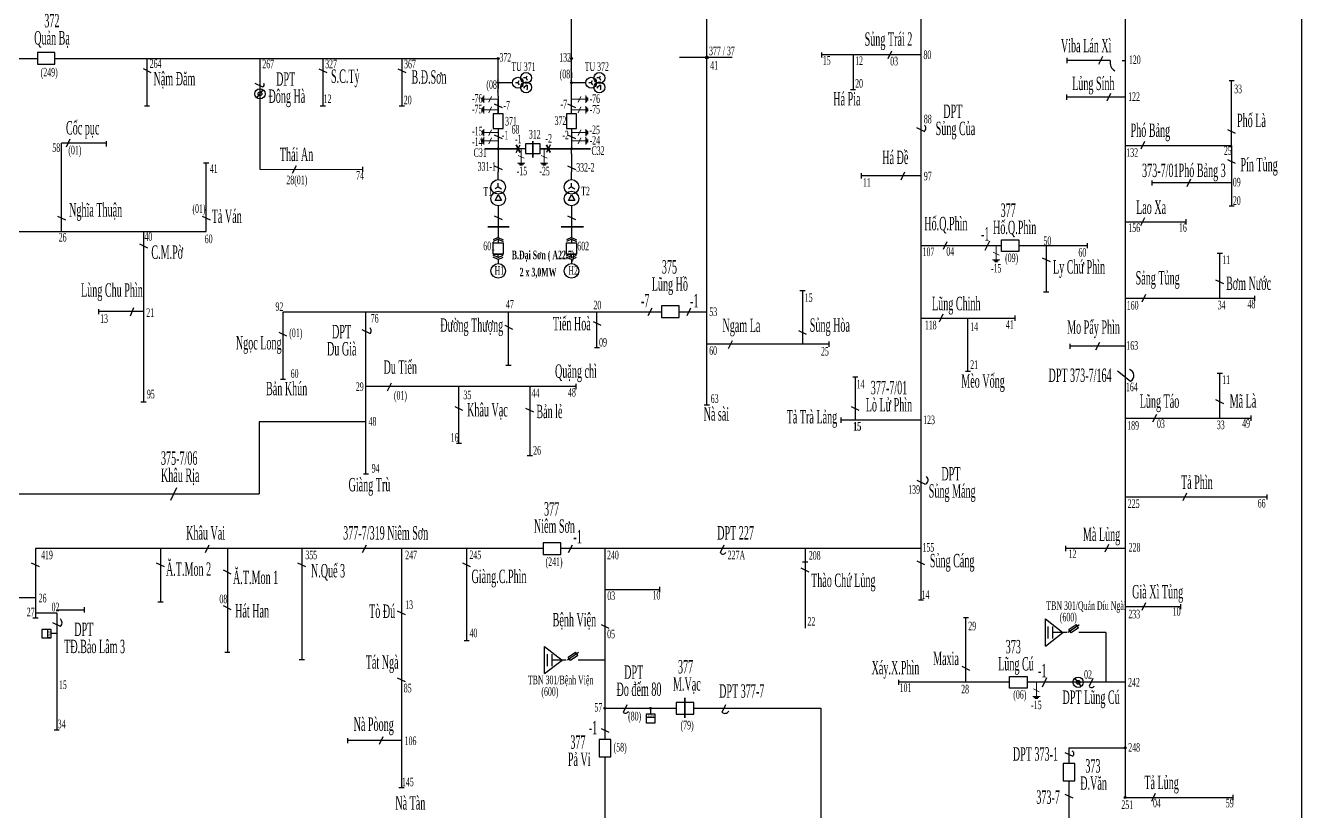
# Model space of a CAD drawing. Header units: inches. Extents: x 5954 to 16840, y 1852 to 5708.
# Drawn here: x 16088 to 16840, y 2148 to 2611 of the extents above; entities that cross this region are included whole.
import ezdxf

# ---------------------------------------------------------------- set-up
doc = ezdxf.new("R2010")
doc.units = ezdxf.units.IN
doc.header["$LTSCALE"] = 0.007
doc.header["$MEASUREMENT"] = 0
doc.layers.get('0').update_dxf_attribs({"color": 8, "lineweight": 25})
for name, color, linetype, lineweight in [('0.4+6kV', 6, 'Continuous', 25), ('DZ 35', 30, 'Continuous', 25), ('TC 110', 1, 'Continuous', 35), ('TC 35', 30, 'Continuous', 35), ('TC04', 6, 'Continuous', 35), ('Tiep dat', 7, 'Continuous', 15)]:
    doc.layers.add(name, color=color, linetype=linetype, lineweight=lineweight)
doc.layers.add('Chu', color=7, linetype='Continuous')
doc.layers.add('so', color=7, linetype='Continuous')
doc.styles.add('chu', font='times.ttf', dxfattribs={"width": 0.5, "height": 0.2})

msp = doc.modelspace()

# ---------------------------------------------------------------- hatches: boundary and pattern name
at = {"layer": 'DZ 35'}
for points in [[(16365.91, 2591.6, 1), (16366.99, 2591.6, 1)], [(16409.11, 2591.6, 1), (16410.19, 2591.6, 1)], [(16488.51, 2592.18, -1), (16490.24, 2592.18, -1)], [(16365.92, 2577.31, 1), (16367, 2577.31, 1)], [(16409.11, 2577.3, 1), (16410.19, 2577.3, 1)], [(16365.92, 2538.39, 1), (16367, 2538.39, 1)], [(16409.11, 2538.39, 1), (16410.19, 2538.39, 1)], [(16429.37, 2209.31, -1), (16429.37, 2208.23, -1)], [(16456.21, 2209.31, -1), (16456.21, 2208.23, -1)], [(16735.83, 2185.99, -1), (16735.83, 2184.91, -1)], [(16735.83, 2156.72, -1), (16735.83, 2155.64, -1)]]:
    msp.add_hatch(color=256, dxfattribs=at).paths.add_polyline_path(points)

# ---------------------------------------------------------------- linework, layer by layer
at = {"color": 0}
msp.add_lwpolyline([(16839.72, 1851.86), (14499.79, 1851.86), (14499.79, 3531.81), (16839.72, 3531.81)], close=True, dxfattribs=at)
at = {"layer": '0.4+6kV'}
for p, q in [((16382.87, 2580.09), (16381.39, 2580.09)), ((16382.87, 2580.09), (16383.61, 2581.37)), ((16382.87, 2580.09), (16383.61, 2578.81)), ((16426.07, 2580.08), (16424.59, 2580.08)), ((16426.07, 2580.08), (16426.81, 2581.36)), ((16426.07, 2580.08), (16426.81, 2578.8)), ((16383.61, 2575.81), (16381.39, 2574.53)), ((16381.39, 2574.53), (16381.87, 2574.26)), ((16383.22, 2573.48), (16383.61, 2573.26)), ((16383.61, 2575.81), (16383.61, 2573.26)), ((16426.81, 2575.8), (16424.59, 2574.53)), ((16424.59, 2574.53), (16425.07, 2574.25)), ((16426.42, 2573.47), (16426.81, 2573.25)), ((16426.81, 2575.8), (16426.81, 2573.25)), ((16364.59, 2508), (16366.46, 2511.23)), ((16366.46, 2511.23), (16368.32, 2508)), ((16407.79, 2508), (16409.65, 2511.23)), ((16409.65, 2511.23), (16411.52, 2508)), ((16368.32, 2508), (16364.59, 2508)), ((16366.46, 2504.78), (16366.46, 2500.89)), ((16411.52, 2508), (16407.79, 2508)), ((16409.65, 2504.78), (16409.65, 2500.89)), ((16364.17, 2498.97), (16368.75, 2496.75)), ((16366.46, 2500.89), (16366.46, 2489.4)), ((16407.36, 2498.97), (16411.94, 2496.75)), ((16409.65, 2500.89), (16409.65, 2489.4)), ((16366.46, 2489.4), (16366.46, 2486.12)), ((16409.65, 2489.4), (16409.65, 2486.12)), ((16366.46, 2486.12), (16363.59, 2484.73)), ((16366.46, 2485.11), (16363.59, 2483.72)), ((16366.46, 2486.12), (16369.32, 2484.73)), ((16366.46, 2485.11), (16369.32, 2483.72)), ((16366.46, 2485.11), (16366.46, 2483)), ((16409.65, 2486.12), (16406.79, 2484.73)), ((16409.65, 2485.11), (16406.79, 2483.72)), ((16409.65, 2486.12), (16412.52, 2484.73)), ((16409.65, 2485.11), (16409.65, 2483)), ((16409.65, 2485.11), (16412.52, 2483.72)), ((16363.59, 2476.36), (16369.32, 2476.36)), ((16366.46, 2474.25), (16363.59, 2475.63)), ((16366.46, 2473.23), (16363.59, 2474.62)), ((16366.46, 2474.63), (16366.46, 2476.36)), ((16366.46, 2474.25), (16366.46, 2476.36)), ((16366.46, 2474.25), (16369.32, 2475.63)), ((16366.46, 2473.23), (16369.32, 2474.62)), ((16366.46, 2473.23), (16366.46, 2470.75)), ((16366.46, 2473.23), (16366.46, 2470.75)), ((16406.79, 2476.36), (16412.52, 2476.36)), ((16409.65, 2474.25), (16406.79, 2475.63)), ((16409.65, 2473.23), (16406.79, 2474.62)), ((16409.65, 2474.25), (16409.65, 2476.36)), ((16409.65, 2474.63), (16409.65, 2476.36)), ((16409.65, 2474.25), (16412.52, 2475.63)), ((16409.65, 2473.23), (16412.52, 2474.62)), ((16409.65, 2473.23), (16409.65, 2470.75)), ((16409.65, 2473.23), (16409.65, 2470.75)), ((16366.46, 2473.2), (16366.46, 2473.2)), ((16409.65, 2473.2), (16409.65, 2473.2))]:
    msp.add_line(p, q, dxfattribs=at)
at = {"layer": '0.4+6kV', "color": 170, "ltscale": 0.06}
msp.add_line((16224.25, 2568.4), (16228, 2573.13), dxfattribs=at)
msp.add_line((16224.25, 2568.4), (16228, 2573.13), dxfattribs=at)
at = {"layer": '0.4+6kV', "color": 20, "ltscale": 0.06}
msp.add_line((16709.97, 2221.71), (16706.23, 2226.44), dxfattribs=at)
msp.add_line((16709.97, 2221.71), (16706.23, 2226.44), dxfattribs=at)
at = {"layer": '0.4+6kV'}
for points in [[(16363.59, 2483), (16369.32, 2483), (16369.32, 2476.36), (16363.59, 2476.36)], [(16406.79, 2483), (16412.52, 2483), (16412.52, 2476.36), (16406.79, 2476.36)]]:
    msp.add_lwpolyline(points, close=True, dxfattribs=at)
for centre, radius in [((16382.87, 2580.09), 3.21), ((16426.07, 2580.08), 3.21), ((16382.87, 2574.53), 3.21), ((16426.07, 2574.53), 3.21), ((16366.46, 2509.08), 4.3), ((16409.65, 2509.08), 4.3), ((16366.46, 2466.46), 4.3), ((16366.46, 2466.46), 4.3), ((16409.65, 2466.46), 4.3), ((16409.65, 2466.46), 4.3)]:
    msp.add_circle(centre, radius, dxfattribs=at)
at = {"layer": '0.4+6kV', "color": 170, "ltscale": 0.06}
for radius in [3.02, 3.02, 1.11]:
    msp.add_circle((16226.12, 2570.77), radius, dxfattribs=at)
at = {"layer": '0.4+6kV', "color": 20, "ltscale": 0.06}
for radius in [3.02, 3.02, 1.11]:
    msp.add_circle((16708.1, 2224.07), radius, dxfattribs=at)
at = {"layer": 'DZ 35'}
for p, q in [((16409.65, 2591.06), (16409.64, 2863.79)), ((16489.38, 2387.53), (16489.38, 2810.43)), ((16615.52, 2790.25), (16615.52, 2303.93)), ((16735.83, 2768.42), (16735.83, 2156.18)), ((16556.86, 2595.15), (16556.86, 2592.12)), ((16615.52, 2593.64), (16556.86, 2593.64)), ((16575.51, 2593.64), (16575.51, 2573.13)), ((16598.25, 2595.93), (16596.02, 2591.34)), ((15897.22, 2591.59), (16095.03, 2591.59)), ((16105.34, 2591.59), (16366.45, 2591.53)), ((16159.5, 2591.58), (16159.5, 2563.71)), ((16226.12, 2591.56), (16226.12, 2526.28)), ((16263.17, 2591.55), (16263.17, 2563.69)), ((16309.67, 2591.54), (16309.67, 2563.67)), ((16366.46, 2569.39), (16366.46, 2591.53)), ((16409.65, 2569.46), (16409.66, 2591.6)), ((16504.33, 2592.18), (16473.31, 2592.18)), ((16701.41, 2591.88), (16701.41, 2588.86)), ((16726.98, 2590.37), (16701.41, 2590.37)), ((16722.4, 2592.66), (16720.18, 2588.08)), ((16734.06, 2590.37), (16735.83, 2590.37)), ((16157.21, 2585.59), (16161.8, 2583.37)), ((16260.88, 2585.57), (16265.46, 2583.34)), ((16307.38, 2585.55), (16311.96, 2583.33)), ((16378.06, 2577.31), (16378.8, 2578.59)), ((16421.26, 2577.3), (16421.99, 2578.58)), ((16223.06, 2577.04), (16227.64, 2574.82)), ((16374.85, 2577.31), (16366.46, 2577.31)), ((16378.06, 2577.31), (16376.58, 2577.31)), ((16378.06, 2577.31), (16378.8, 2576.03)), ((16418.05, 2577.3), (16409.66, 2577.3)), ((16421.26, 2577.3), (16419.78, 2577.3)), ((16421.26, 2577.3), (16421.99, 2576.03)), ((16577.02, 2573.13), (16573.99, 2573.13)), ((16725.24, 2566.53), (16727.47, 2571.12)), ((16800.08, 2578.35), (16797.05, 2578.35)), ((16798.56, 2540.39), (16798.56, 2578.35)), ((16157.99, 2563.71), (16161.02, 2563.71)), ((16261.66, 2563.69), (16264.68, 2563.69)), ((16308.16, 2563.67), (16311.18, 2563.67)), ((16364.17, 2564.94), (16368.75, 2562.72)), ((16366.46, 2569.39), (16366.46, 2559.07)), ((16366.46, 2558.96), (16366.46, 2567.55)), ((16407.36, 2564.94), (16411.94, 2562.72)), ((16409.65, 2558.96), (16409.65, 2569.46)), ((16701.29, 2570.34), (16701.29, 2567.31)), ((16735.83, 2568.83), (16701.29, 2568.83)), ((16366.46, 2550.36), (16366.46, 2541.77)), ((16409.65, 2550.36), (16409.65, 2541.77)), ((16612.97, 2550.83), (16617.55, 2548.61)), ((16800.85, 2547.38), (16796.27, 2549.6)), ((16109.17, 2489.64), (16109.17, 2541.68)), ((16135.56, 2541.68), (16109.17, 2541.68)), ((16114.13, 2543.97), (16111.9, 2539.39)), ((16135.56, 2542.83), (16135.56, 2539.81)), ((16364.17, 2546.6), (16368.75, 2544.38)), ((16366.46, 2541.77), (16366.46, 2538.39)), ((16407.36, 2546.6), (16411.94, 2544.38)), ((16409.65, 2541.77), (16409.65, 2538.39)), ((16747.3, 2542.68), (16745.07, 2538.1)), ((16366.46, 2538.39), (16366.46, 2524.86)), ((16382.53, 2538.39), (16373.93, 2538.39)), ((16377.12, 2536.09), (16379.34, 2540.68)), ((16391.12, 2538.39), (16399.71, 2538.39)), ((16397.1, 2540.68), (16394.88, 2536.09)), ((16409.65, 2535.32), (16409.65, 2538.39)), ((16409.65, 2535.32), (16409.65, 2524.86)), ((16735.83, 2540.39), (16798.56, 2540.39)), ((16798.56, 2540.39), (16798.56, 2504.58)), ((16192.89, 2530), (16195.91, 2530)), ((16194.4, 2489.64), (16194.4, 2530)), ((16226.12, 2526.28), (16286.74, 2526.25)), ((16245.34, 2523.98), (16247.57, 2528.56)), ((16286.74, 2524.74), (16286.74, 2527.76)), ((16364.17, 2528.42), (16368.75, 2526.2)), ((16407.36, 2528.42), (16411.94, 2526.2)), ((16800.85, 2529.62), (16796.27, 2531.84)), ((16366.46, 2520.22), (16366.46, 2524.86)), ((16409.65, 2520.22), (16409.65, 2524.86)), ((16580.41, 2520.91), (16580.41, 2523.93)), ((16615.52, 2522.42), (16580.41, 2522.42)), ((16603.79, 2520.13), (16606.01, 2524.71)), ((16751.46, 2519.78), (16751.46, 2516.76)), ((16774.34, 2520.56), (16772.12, 2515.98)), ((16366.46, 2515.92), (16364.59, 2514.85)), ((16366.46, 2515.92), (16366.46, 2518.07)), ((16366.46, 2515.92), (16368.32, 2514.85)), ((16409.65, 2515.92), (16407.79, 2514.85)), ((16409.65, 2515.92), (16409.65, 2518.07)), ((16409.65, 2515.92), (16411.52, 2514.85)), ((16798.56, 2518.27), (16751.46, 2518.27)), ((16800.08, 2504.58), (16797.05, 2504.58)), ((16106.88, 2498.75), (16111.46, 2496.53)), ((16192.11, 2498.75), (16196.69, 2496.53)), ((16747.2, 2497.63), (16744.97, 2493.05)), ((16771.63, 2496.85), (16771.63, 2493.83)), ((16052.71, 2489.64), (16194.4, 2489.64)), ((16157.5, 2489.64), (16157.5, 2389.09)), ((16735.83, 2495.34), (16771.63, 2495.34)), ((16155.2, 2482.29), (16159.79, 2480.06)), ((16615.52, 2481.33), (16662.89, 2481.33)), ((16630.77, 2483.62), (16628.55, 2479.04)), ((16653.43, 2478.61), (16656.07, 2484.06)), ((16673.2, 2481.33), (16713.42, 2481.33)), ((16689.32, 2481.33), (16689.32, 2454.12)), ((16713.42, 2482.85), (16713.42, 2479.82)), ((16687.03, 2474.14), (16691.61, 2471.91)), ((16793.11, 2476.59), (16790.09, 2476.59)), ((16791.6, 2450.28), (16791.6, 2476.59)), ((16793.89, 2458.82), (16789.31, 2461.05)), ((16547.24, 2454.7), (16544.21, 2454.7)), ((16545.72, 2454.7), (16545.72, 2423.28)), ((16687.81, 2454.12), (16690.83, 2454.12)), ((16747.79, 2452.57), (16745.57, 2447.99)), ((16812.02, 2451.79), (16812.02, 2448.77)), ((16131.1, 2440.92), (16131.1, 2443.94)), ((16149.92, 2440.05), (16151.73, 2444.81)), ((16454.86, 2440.08), (16457.08, 2444.67)), ((16477.81, 2440.08), (16480.03, 2444.67)), ((16735.83, 2450.28), (16812.02, 2450.28)), ((16157.5, 2442.43), (16131.1, 2442.43)), ((16239.71, 2402.41), (16239.71, 2442.37)), ((16239.71, 2442.37), (16462.71, 2442.37)), ((16288.54, 2346.86), (16288.54, 2442.37)), ((16372.57, 2410.79), (16372.57, 2442.37)), ((16422.36, 2436.62), (16426.95, 2434.4)), ((16424.66, 2421.04), (16424.66, 2442.37)), ((16473.03, 2442.37), (16489.38, 2442.37)), ((16615.52, 2438.55), (16670.91, 2438.55)), ((16628.49, 2440.85), (16626.26, 2436.26)), ((16643.21, 2407.13), (16643.21, 2438.55)), ((16670.91, 2440.07), (16670.91, 2437.04)), ((16242, 2427.89), (16237.42, 2430.11)), ((16290.83, 2429.48), (16286.25, 2431.7)), ((16370.28, 2434.43), (16374.86, 2432.2)), ((16548.09, 2428.99), (16543.51, 2431.22)), ((16426.17, 2421.04), (16423.14, 2421.04)), ((16561.55, 2423.28), (16489.38, 2423.28)), ((16502.19, 2420.8), (16504.41, 2425.38)), ((16561.55, 2421.77), (16561.55, 2424.79)), ((16703.23, 2423.54), (16703.23, 2420.52)), ((16735.83, 2422.03), (16703.23, 2422.03)), ((16720.64, 2424.32), (16718.42, 2419.74)), ((16374.08, 2410.79), (16371.06, 2410.79)), ((16644.72, 2407.13), (16641.7, 2407.13)), ((16731.31, 2407.5), (16739.07, 2401.44)), ((16793.11, 2405.95), (16790.09, 2405.95)), ((16791.6, 2379.64), (16791.6, 2405.95)), ((16241.22, 2402.41), (16238.2, 2402.41)), ((16412.47, 2398.29), (16288.54, 2398.29)), ((16301.33, 2395.81), (16303.55, 2400.4)), ((16343.37, 2364.91), (16343.37, 2398.29)), ((16385.1, 2398.29), (16385.1, 2357.53)), ((16412.47, 2396.78), (16412.47, 2399.81)), ((16578.34, 2403.85), (16575.32, 2403.85)), ((16576.83, 2403.85), (16576.83, 2378.5)), ((16159.01, 2389.09), (16155.98, 2389.09)), ((16345.66, 2384.19), (16341.07, 2386.42)), ((16387.39, 2383.16), (16382.81, 2385.38)), ((16487.86, 2387.53), (16490.89, 2387.53)), ((16579.19, 2384.22), (16574.61, 2386.44)), ((16793.89, 2388.18), (16789.31, 2390.4)), ((16225.54, 2377.43), (16225.54, 2335.12)), ((16288.54, 2377.43), (16225.68, 2377.43)), ((16568.28, 2380.01), (16568.28, 2376.99)), ((16615.52, 2378.5), (16568.28, 2378.5)), ((16735.83, 2379.64), (16809.93, 2379.64)), ((16754.21, 2381.93), (16751.99, 2377.35)), ((16809.93, 2381.15), (16809.93, 2378.13)), ((16341.85, 2364.91), (16344.88, 2364.91)), ((16386.61, 2357.53), (16383.59, 2357.53)), ((16287.03, 2346.86), (16290.05, 2346.86)), ((16173.57, 2331.45), (16177.13, 2338.78)), ((16617.81, 2340.76), (16613.22, 2342.99)), ((16035.32, 2335.12), (16225.54, 2335.12)), ((16735.83, 2333.29), (16819.3, 2333.29)), ((16771.95, 2335.58), (16769.73, 2330.99)), ((16819.3, 2334.8), (16819.3, 2331.77)), ((16093.84, 2302.8), (16093.84, 2261.88)), ((16393.04, 2302.8), (16093.84, 2302.8)), ((16167.52, 2302.8), (16167.52, 2271.33)), ((16194.04, 2300.51), (16196.26, 2305.1)), ((16206.9, 2302.8), (16206.9, 2241.58)), ((16250.77, 2302.8), (16250.77, 2237.26)), ((16286.6, 2300.51), (16288.83, 2305.1)), ((16309.47, 2302.8), (16309.47, 2161.93)), ((16347.83, 2302.8), (16347.83, 2248.58)), ((16615.52, 2302.8), (16403.35, 2302.8)), ((16407.95, 2300.51), (16410.17, 2305.1)), ((16429.37, 2302.8), (16429.37, 2208.77)), ((16497.38, 2300.5), (16499.61, 2305.08)), ((16547.3, 2302.8), (16547.3, 2256.02)), ((16615.52, 2303.93), (16615.52, 2272.45)), ((16700.68, 2304.44), (16700.68, 2301.41)), ((16735.83, 2302.93), (16700.68, 2302.93)), ((16726.05, 2305.22), (16723.82, 2300.64)), ((16096.13, 2292.04), (16091.54, 2294.26)), ((16169.81, 2292.06), (16165.23, 2294.28)), ((16253.07, 2292.06), (16248.48, 2294.28)), ((16350.12, 2292.06), (16345.54, 2294.28)), ((16548.81, 2294.84), (16545.79, 2294.84)), ((16617.81, 2293.19), (16613.22, 2295.41)), ((16209.2, 2287.86), (16204.61, 2290.09)), ((16549.59, 2289), (16545.01, 2291.22)), ((16429.37, 2278.7), (16461.49, 2278.7)), ((16461.49, 2280.22), (16461.49, 2277.19)), ((16093.84, 2273.78), (16062.12, 2273.78)), ((16169.03, 2271.33), (16166.01, 2271.33)), ((16617.03, 2272.45), (16614, 2272.45)), ((16747.85, 2270.96), (16745.63, 2266.38)), ((16106.39, 2264.8), (16093.84, 2264.8)), ((16106.39, 2266.74), (16122.44, 2266.74)), ((16106.39, 2264.8), (16106.39, 2196.12)), ((16122.44, 2268.26), (16122.44, 2265.23)), ((16209.2, 2266.8), (16204.61, 2269.02)), ((16311.77, 2263.83), (16307.18, 2266.05)), ((16735.83, 2268.67), (16768.42, 2268.67)), ((16768.42, 2270.18), (16768.42, 2267.15)), ((16095.35, 2261.88), (16092.32, 2261.88)), ((16108.68, 2256.97), (16104.09, 2259.19)), ((16427.08, 2258.2), (16431.67, 2255.98)), ((16643.59, 2262.04), (16640.56, 2262.04)), ((16642.07, 2224.07), (16642.07, 2262.04)), ((16688.82, 2245.41), (16688.82, 2261.43)), ((16688.82, 2261.43), (16699.11, 2253.42)), ((16690.27, 2256.95), (16690.27, 2249.89)), ((16692.96, 2256.95), (16692.96, 2249.89)), ((16100.98, 2255.2), (16100.98, 2250.25)), ((16106.39, 2252.72), (16103.18, 2252.72)), ((16349.34, 2248.58), (16346.32, 2248.58)), ((16688.82, 2245.41), (16699.11, 2253.42)), ((16701.6, 2253.42), (16692.96, 2253.42)), ((16724.37, 2253.42), (16708.56, 2253.42)), ((16724.37, 2253.42), (16724.37, 2224.07)), ((16208.42, 2241.58), (16205.39, 2241.58)), ((16393.82, 2229.15), (16393.82, 2245.17)), ((16393.82, 2245.17), (16404.11, 2237.16)), ((16395.27, 2240.69), (16395.27, 2233.63)), ((16397.97, 2240.69), (16397.97, 2233.63)), ((16252.29, 2237.26), (16249.26, 2237.26)), ((16393.82, 2229.15), (16404.11, 2237.16)), ((16406.6, 2237.16), (16397.97, 2237.16)), ((16429.37, 2237.16), (16413.57, 2237.16)), ((16644.37, 2231.07), (16639.78, 2233.29)), ((16311.77, 2224.32), (16307.18, 2226.54)), ((16602.22, 2225.59), (16602.22, 2222.56)), ((16687.12, 2221.35), (16689.77, 2226.8)), ((16716.83, 2226.36), (16714.6, 2221.78)), ((16667.7, 2224.07), (16602.22, 2224.07)), ((16735.83, 2224.07), (16678.02, 2224.07)), ((16440.24, 2206.48), (16442.46, 2211.06)), ((16498.32, 2206.48), (16500.54, 2211.06)), ((16429.37, 2208.77), (16471.33, 2208.77)), ((16429.37, 2208.77), (16429.37, 2190.38)), ((16458.69, 2203.36), (16453.74, 2203.36)), ((16456.21, 2208.77), (16456.21, 2205.56)), ((16481.64, 2208.77), (16556.53, 2208.77)), ((16556.53, 2208.77), (16556.53, 2090.6)), ((16104.87, 2196.12), (16107.9, 2196.12)), ((16427.08, 2196.89), (16431.67, 2194.66)), ((16277.76, 2191.24), (16277.76, 2188.22)), ((16309.47, 2189.73), (16277.76, 2189.73)), ((16298.59, 2192.02), (16296.37, 2187.44)), ((16429.37, 2180.07), (16429.37, 2033.14)), ((16700.39, 2182.76), (16704.98, 2180.54)), ((16702.69, 2185.45), (16702.69, 2176.26)), ((16702.69, 2185.45), (16735.83, 2185.45)), ((16702.69, 2165.95), (16702.69, 2091.14)), ((16310.99, 2161.93), (16307.96, 2161.93)), ((16700.39, 2158.2), (16704.98, 2155.98)), ((16753.53, 2158.48), (16751.3, 2153.89)), ((16799.24, 2157.7), (16799.24, 2154.67)), ((16735.83, 2156.18), (16799.24, 2156.18))]:
    msp.add_line(p, q, dxfattribs=at)
at = {"layer": 'DZ 35', "ltscale": 0.06}
for p, q in [((16708.84, 2257.95), (16702.22, 2253.42)), ((16702.61, 2255.2), (16706.91, 2258.12)), ((16708.31, 2256.06), (16704.01, 2253.14)), ((16708.31, 2256.06), (16706.91, 2258.12)), ((16704.01, 2253.14), (16702.61, 2255.2)), ((16413.84, 2241.69), (16407.23, 2237.16)), ((16407.62, 2238.94), (16411.91, 2241.86)), ((16413.31, 2239.8), (16411.91, 2241.85)), ((16409.02, 2236.88), (16407.62, 2238.94)), ((16413.31, 2239.8), (16409.02, 2236.88))]:
    msp.add_line(p, q, dxfattribs=at)
at = {"layer": 'DZ 35'}
for points in [[(16095.03, 2588.15), (16105.34, 2588.15), (16105.34, 2595.03), (16095.03, 2595.03)], [(16363.59, 2558.96), (16363.59, 2550.36), (16369.32, 2550.36), (16369.32, 2558.96)], [(16406.79, 2558.96), (16406.79, 2550.36), (16412.52, 2550.36), (16412.52, 2558.96)], [(16391.12, 2541.25), (16382.53, 2541.25), (16382.53, 2535.52), (16391.12, 2535.52)], [(16673.2, 2477.9), (16662.89, 2477.9), (16662.89, 2484.77), (16673.2, 2484.77)], [(16462.71, 2438.94), (16473.03, 2438.94), (16473.03, 2445.81), (16462.71, 2445.81)], [(16393.04, 2299.37), (16403.35, 2299.37), (16403.35, 2306.24), (16393.04, 2306.24)], [(16103.18, 2250.25), (16103.18, 2255.2), (16097.69, 2255.2), (16097.69, 2250.25)], [(16678.02, 2220.64), (16667.7, 2220.64), (16667.7, 2227.51), (16678.02, 2227.51)], [(16471.33, 2205.33), (16481.64, 2205.33), (16481.64, 2212.21), (16471.33, 2212.21)], [(16453.74, 2205.56), (16458.69, 2205.56), (16458.69, 2200.07), (16453.74, 2200.07)], [(16432.81, 2180.07), (16432.81, 2190.38), (16425.94, 2190.38), (16425.94, 2180.07)], [(16706.12, 2165.95), (16706.12, 2176.26), (16699.25, 2176.26), (16699.25, 2165.95)]]:
    msp.add_lwpolyline(points, close=True, dxfattribs=at)
for centre, radius in [((16366.45, 2591.6), 0.54), ((16409.65, 2591.6), 0.54), ((16489.38, 2592.18), 0.864), ((16378.06, 2577.31), 3.21), ((16421.26, 2577.3), 3.21), ((16366.46, 2577.31), 0.54), ((16409.65, 2577.3), 0.54), ((16366.46, 2538.39), 0.54), ((16409.65, 2538.39), 0.54), ((16366.46, 2515.92), 4.3), ((16409.65, 2515.92), 4.3), ((16429.37, 2208.77), 0.54), ((16456.21, 2208.77), 0.54), ((16735.83, 2185.45), 0.54), ((16735.83, 2156.18), 0.54)]:
    msp.add_circle(centre, radius, dxfattribs=at)
for centre, radius, start, end in [((16733, 2589.46), 6.09, 171.39031, 238.06395), ((16227.44, 2576.05), 1.24, 279.21389, 35.22063), ((16615.83, 2550.53), 2.58, 311.88659, 45.7008), ((16289.68, 2431.14), 2.02, 304.68738, 55.28051), ((16737.21, 2404.7), 3.76, 299.6631, 72.458), ((16617.34, 2343.15), 2.4, 280.50863, 59.68006), ((16498.92, 2301.28), 1.73, 207.09846, 342.31424), ((16106.32, 2259.11), 3.18, 317.74515, 45.45338), ((16716.05, 2222.76), 1.75, 214.02737, 330.19886), ((16441.61, 2207.62), 1.78, 219.68377, 338.3053), ((16500.06, 2208.26), 2.49, 225.6913, 332.09216), ((16703.89, 2181.91), 1.75, 308.43218, 64.60367)]:
    msp.add_arc(centre, radius, start, end, dxfattribs=at)
at = {"layer": 'TC 110', "color": 1}
for p, q in [((16386.82, 2542.83), (16386.82, 2533.29)), ((16377.12, 2540.68), (16379.34, 2536.09)), ((16397.1, 2536.09), (16394.88, 2540.68)), ((16476.49, 2214.87), (16476.49, 2203.22))]:
    msp.add_line(p, q, dxfattribs=at)
at = {"layer": 'TC 35'}
for p, q in [((16358.52, 2538.39), (16378.23, 2538.39)), ((16401.55, 2538.39), (16391.24, 2538.39)), ((16395.99, 2538.39), (16420.8, 2538.39))]:
    msp.add_line(p, q, dxfattribs=at)
at = {"layer": 'TC04'}
for p, q in [((16360.36, 2492.42), (16373.02, 2492.42)), ((16403.61, 2492.42), (16416.69, 2492.42))]:
    msp.add_line(p, q, dxfattribs=at)
at = {"layer": 'Tiep dat'}
for p, q in [((16357.01, 2568.43), (16357.01, 2566.81)), ((16357.45, 2569.02), (16357.45, 2566.08)), ((16357.45, 2569.02), (16357.45, 2566.08)), ((16357.45, 2569.02), (16357.45, 2566.08)), ((16358.04, 2569.7), (16358.04, 2565.4)), ((16358.04, 2569.7), (16358.04, 2565.4)), ((16358.04, 2569.7), (16358.04, 2565.4)), ((16361.71, 2567.55), (16358.04, 2567.55)), ((16361.71, 2567.55), (16358.04, 2567.55)), ((16361.71, 2567.55), (16358.04, 2567.55)), ((16358.04, 2563.48), (16358.04, 2559.19)), ((16358.04, 2563.48), (16358.04, 2559.19)), ((16358.04, 2563.48), (16358.04, 2559.19)), ((16362.54, 2569.27), (16360.87, 2565.83)), ((16362.54, 2569.27), (16360.87, 2565.83)), ((16362.54, 2569.27), (16360.87, 2565.83)), ((16366.46, 2567.55), (16361.71, 2567.55)), ((16366.46, 2567.55), (16361.71, 2567.55)), ((16366.46, 2567.55), (16361.71, 2567.55)), ((16409.65, 2567.55), (16414.4, 2567.55)), ((16409.65, 2567.55), (16414.4, 2567.55)), ((16409.65, 2567.55), (16414.4, 2567.55)), ((16413.57, 2565.83), (16415.24, 2569.27)), ((16413.57, 2565.83), (16415.24, 2569.27)), ((16413.57, 2565.83), (16415.24, 2569.27)), ((16414.4, 2567.55), (16418.07, 2567.55)), ((16414.4, 2567.55), (16418.07, 2567.55)), ((16414.4, 2567.55), (16418.07, 2567.55)), ((16418.07, 2565.4), (16418.07, 2569.7)), ((16418.07, 2565.4), (16418.07, 2569.7)), ((16418.07, 2565.4), (16418.07, 2569.7)), ((16418.07, 2559.19), (16418.07, 2563.48)), ((16418.07, 2559.19), (16418.07, 2563.48)), ((16418.07, 2559.19), (16418.07, 2563.48)), ((16418.66, 2566.08), (16418.66, 2569.02)), ((16418.66, 2566.08), (16418.66, 2569.02)), ((16418.66, 2566.08), (16418.66, 2569.02)), ((16419.23, 2566.74), (16419.23, 2568.36)), ((16419.23, 2566.74), (16419.23, 2568.36)), ((16419.23, 2566.74), (16419.23, 2568.36)), ((16356.88, 2562.15), (16356.88, 2560.53)), ((16356.88, 2562.15), (16356.88, 2560.53)), ((16356.88, 2562.15), (16356.88, 2560.53)), ((16357.45, 2562.81), (16357.45, 2559.87)), ((16357.45, 2562.81), (16357.45, 2559.87)), ((16357.45, 2562.81), (16357.45, 2559.87)), ((16361.71, 2561.34), (16358.04, 2561.34)), ((16361.71, 2561.34), (16358.04, 2561.34)), ((16361.71, 2561.34), (16358.04, 2561.34)), ((16362.54, 2563.06), (16360.87, 2559.62)), ((16362.54, 2563.06), (16360.87, 2559.62)), ((16362.54, 2563.06), (16360.87, 2559.62)), ((16366.46, 2561.34), (16361.71, 2561.34)), ((16366.46, 2561.34), (16361.71, 2561.34)), ((16366.46, 2561.34), (16361.71, 2561.34)), ((16409.65, 2561.34), (16414.4, 2561.34)), ((16409.65, 2561.34), (16414.4, 2561.34)), ((16409.65, 2561.34), (16414.4, 2561.34)), ((16413.57, 2559.62), (16415.24, 2563.06)), ((16413.57, 2559.62), (16415.24, 2563.06)), ((16413.57, 2559.62), (16415.24, 2563.06)), ((16414.4, 2561.34), (16418.07, 2561.34)), ((16414.4, 2561.34), (16418.07, 2561.34)), ((16414.4, 2561.34), (16418.07, 2561.34)), ((16418.66, 2559.87), (16418.66, 2562.81)), ((16418.66, 2559.87), (16418.66, 2562.81)), ((16418.66, 2559.87), (16418.66, 2562.81)), ((16419.23, 2560.53), (16419.23, 2562.15)), ((16419.23, 2560.53), (16419.23, 2562.15)), ((16419.23, 2560.53), (16419.23, 2562.15)), ((16357.01, 2548.76), (16357.01, 2547.14)), ((16357.45, 2549.35), (16357.45, 2546.41)), ((16357.45, 2549.35), (16357.45, 2546.41)), ((16357.45, 2549.35), (16357.45, 2546.41)), ((16358.04, 2550.03), (16358.04, 2545.73)), ((16358.04, 2550.03), (16358.04, 2545.73)), ((16358.04, 2550.03), (16358.04, 2545.73)), ((16362.54, 2549.6), (16360.87, 2546.16)), ((16362.54, 2549.6), (16360.87, 2546.16)), ((16362.54, 2549.6), (16360.87, 2546.16)), ((16413.57, 2546.16), (16415.24, 2549.6)), ((16413.57, 2546.16), (16415.24, 2549.6)), ((16413.57, 2546.16), (16415.24, 2549.6)), ((16418.07, 2545.73), (16418.07, 2550.03)), ((16418.07, 2545.73), (16418.07, 2550.03)), ((16418.07, 2545.73), (16418.07, 2550.03)), ((16418.66, 2546.41), (16418.66, 2549.35)), ((16418.66, 2546.41), (16418.66, 2549.35)), ((16418.66, 2546.41), (16418.66, 2549.35)), ((16419.23, 2547.07), (16419.23, 2548.69)), ((16419.23, 2547.07), (16419.23, 2548.69)), ((16419.23, 2547.07), (16419.23, 2548.69)), ((16356.88, 2543.82), (16356.88, 2542.2)), ((16356.88, 2543.82), (16356.88, 2542.2)), ((16356.88, 2543.82), (16356.88, 2542.2)), ((16357.45, 2544.48), (16357.45, 2541.54)), ((16357.45, 2544.48), (16357.45, 2541.54)), ((16357.45, 2544.48), (16357.45, 2541.54)), ((16361.71, 2547.88), (16358.04, 2547.88)), ((16361.71, 2547.88), (16358.04, 2547.88)), ((16361.71, 2547.88), (16358.04, 2547.88)), ((16358.04, 2545.16), (16358.04, 2540.86)), ((16358.04, 2545.16), (16358.04, 2540.86)), ((16358.04, 2545.16), (16358.04, 2540.86)), ((16361.71, 2543.01), (16358.04, 2543.01)), ((16361.71, 2543.01), (16358.04, 2543.01)), ((16361.71, 2543.01), (16358.04, 2543.01)), ((16362.54, 2544.73), (16360.87, 2541.29)), ((16362.54, 2544.73), (16360.87, 2541.29)), ((16362.54, 2544.73), (16360.87, 2541.29)), ((16366.46, 2547.88), (16361.71, 2547.88)), ((16366.46, 2547.88), (16361.71, 2547.88)), ((16366.46, 2547.88), (16361.71, 2547.88)), ((16366.46, 2543.01), (16361.71, 2543.01)), ((16366.46, 2543.01), (16361.71, 2543.01)), ((16366.46, 2543.01), (16361.71, 2543.01)), ((16409.65, 2547.88), (16414.4, 2547.88)), ((16409.65, 2547.88), (16414.4, 2547.88)), ((16409.65, 2547.88), (16414.4, 2547.88)), ((16409.65, 2543.01), (16414.4, 2543.01)), ((16409.65, 2543.01), (16414.4, 2543.01)), ((16409.65, 2543.01), (16414.4, 2543.01)), ((16413.57, 2541.29), (16415.24, 2544.73)), ((16413.57, 2541.29), (16415.24, 2544.73)), ((16413.57, 2541.29), (16415.24, 2544.73)), ((16414.4, 2547.88), (16418.07, 2547.88)), ((16414.4, 2547.88), (16418.07, 2547.88)), ((16414.4, 2547.88), (16418.07, 2547.88)), ((16414.4, 2543.01), (16418.07, 2543.01)), ((16414.4, 2543.01), (16418.07, 2543.01)), ((16414.4, 2543.01), (16418.07, 2543.01)), ((16418.07, 2540.86), (16418.07, 2545.16)), ((16418.07, 2540.86), (16418.07, 2545.16)), ((16418.07, 2540.86), (16418.07, 2545.16)), ((16418.66, 2541.54), (16418.66, 2544.48)), ((16418.66, 2541.54), (16418.66, 2544.48)), ((16418.66, 2541.54), (16418.66, 2544.48)), ((16419.23, 2542.2), (16419.23, 2543.82)), ((16419.23, 2542.2), (16419.23, 2543.82)), ((16419.23, 2542.2), (16419.23, 2543.82)), ((16378.32, 2534.47), (16381.76, 2532.8)), ((16378.32, 2534.47), (16381.76, 2532.8)), ((16378.32, 2534.47), (16381.76, 2532.8)), ((16380.04, 2538.39), (16380.04, 2533.64)), ((16380.04, 2538.39), (16380.04, 2533.64)), ((16380.04, 2538.39), (16380.04, 2533.64)), ((16380.04, 2533.64), (16380.04, 2529.97)), ((16380.04, 2533.64), (16380.04, 2529.97)), ((16380.04, 2533.64), (16380.04, 2529.97)), ((16391.78, 2534.47), (16395.22, 2532.8)), ((16391.78, 2534.47), (16395.22, 2532.8)), ((16391.78, 2534.47), (16395.22, 2532.8)), ((16393.5, 2538.39), (16393.5, 2533.64)), ((16393.5, 2538.39), (16393.5, 2533.64)), ((16393.5, 2538.39), (16393.5, 2533.64)), ((16393.5, 2533.64), (16393.5, 2529.97)), ((16393.5, 2533.64), (16393.5, 2529.97)), ((16393.5, 2533.64), (16393.5, 2529.97)), ((16377.89, 2529.97), (16382.19, 2529.97)), ((16377.89, 2529.97), (16382.19, 2529.97)), ((16377.89, 2529.97), (16382.19, 2529.97)), ((16378.57, 2529.38), (16381.51, 2529.38)), ((16378.57, 2529.38), (16381.51, 2529.38)), ((16378.57, 2529.38), (16381.51, 2529.38)), ((16379.23, 2528.81), (16380.85, 2528.81)), ((16379.23, 2528.81), (16380.85, 2528.81)), ((16379.23, 2528.81), (16380.85, 2528.81)), ((16391.35, 2529.97), (16395.65, 2529.97)), ((16391.35, 2529.97), (16395.65, 2529.97)), ((16391.35, 2529.97), (16395.65, 2529.97)), ((16392.03, 2529.38), (16394.97, 2529.38)), ((16392.03, 2529.38), (16394.97, 2529.38)), ((16392.03, 2529.38), (16394.97, 2529.38)), ((16392.69, 2528.81), (16394.31, 2528.81)), ((16392.69, 2528.81), (16394.31, 2528.81)), ((16392.69, 2528.81), (16394.31, 2528.81)), ((16659.84, 2481.33), (16659.84, 2472.92)), ((16658.13, 2477.42), (16661.56, 2475.76)), ((16657.7, 2472.92), (16661.99, 2472.92)), ((16657.7, 2472.92), (16661.99, 2472.92)), ((16657.7, 2472.92), (16661.99, 2472.92)), ((16658.38, 2472.34), (16661.31, 2472.34)), ((16658.38, 2472.34), (16661.31, 2472.34)), ((16658.38, 2472.34), (16661.31, 2472.34)), ((16659.03, 2471.76), (16660.65, 2471.76)), ((16659.03, 2471.76), (16660.65, 2471.76)), ((16659.03, 2471.76), (16660.65, 2471.76)), ((16681.81, 2220.16), (16685.24, 2218.5)), ((16683.52, 2224.07), (16683.52, 2215.66)), ((16681.38, 2215.66), (16685.67, 2215.66)), ((16681.38, 2215.66), (16685.67, 2215.66)), ((16681.38, 2215.66), (16685.67, 2215.66)), ((16682.06, 2215.08), (16684.99, 2215.08)), ((16682.06, 2215.08), (16684.99, 2215.08)), ((16682.06, 2215.08), (16684.99, 2215.08)), ((16682.72, 2214.51), (16684.33, 2214.51)), ((16682.72, 2214.51), (16684.33, 2214.51)), ((16682.72, 2214.51), (16684.33, 2214.51))]:
    msp.add_line(p, q, dxfattribs=at)

# ---------------------------------------------------------------- texts
at = {"layer": 'Chu', "style": 'chu', "width": 0.5}
for s, height, p in [('S.C.Tỷ', 7.882, (16267.97, 2577.2)), ('B.Ð.Sơn', 7.882, (16315.36, 2576.76)), ('-1', 7.882, (16650.86, 2484.32)), (' DPT 373-7/164', 7.8819, (16689.16, 2401.05)), ('-1', 7.882, (16410.8, 2305.95)), ('-1', 7.882, (16684.56, 2227.06)), (' DPT 377-7', 7.882, (16495.12, 2215.01)), ('KWh', 1.79, (16454.73, 2203.53)), ('-1', 7.882, (16419.85, 2193.48)), ('DPT 373-1', 7.882, (16669.66, 2177.93)), (' 373-7', 7.882, (16682.01, 2152.51))]:
    msp.add_text(s, height=height, dxfattribs=at).set_placement(p)
msp.add_text('KWh', height=1.79, rotation=270, dxfattribs=at).set_placement((16101.17, 2254.05))
at = {"layer": 'Chu', "line_spacing_factor": 0.769231, "style": 'chu'}
for s, insert, char_height, width, attachment_point in [('    372\\PQuản Bạ', (16093.11, 2617.8), 7.882, 34.5215, 1), ('Sủng Trái 2', (16610.46, 2606.97), 7.8819, 38.7375, 3), ('Viba Lán Xì', (16697.99, 2603.11), 7.8819, 34.5215, 1), (' Nậm {\\fTimes New Roman|b0|i0|c238|p18;Đă}m', (16161.92, 2583.63), 7.8819, 34.5215, 1), ('   DPT\\P{\\fTimes New Roman|b0|i0|c238|p18;Đ}ông Hà', (16231.14, 2583.44), 7.8819, 34.5215, 1), ('Lủng Sính', (16704.58, 2580.84), 7.882, 34.5215, 1), ('Há Pia', (16563.87, 2571.77), 7.882, 34.5215, 1), ('   DPT\\PSủng Của', (16624.21, 2564.44), 7.882, 34.5215, 1), ('Phố Là', (16801.73, 2559.03), 7.882, 34.5215, 1), ('Cốc pục', (16111.83, 2544.24), 7.882, 34.5215, 7), ('{\\fTimes New Roman|b0|i0|c0|p18;Phó Bảng\\fTimes New Roman|b0|i0|c238|p18;}', (16739.02, 2553.27), 7.8819, 34.5215, 1), ('{\\fTimes New Roman|b0|i0|c0|p18;Thái An\\fTimes New Roman|b0|i0|c238|p18;}', (16237.83, 2539.03), 7.8819, 34.5215, 1), ('Há {\\fTimes New Roman|b0|i0|c238|p18;Đ}ề', (16592.74, 2537.28), 7.8819, 34.5215, 1), ('{\\fTimes New Roman|b0|i0|c0|p18;    \\PPín Tủng\\fTimes New Roman|b0|i0|c238|p18;}', (16803.74, 2543.14), 7.8819, 34.5215, 1), ('{\\fTimes New Roman|b0|i0|c163|p18;373-7/01Phó Bảng 3\\P}', (16795.09, 2529.62), 7.8819, 63.5201, 3), ('Nghĩa Thuận', (16113.67, 2495.87), 7.8819, 34.5215, 7), ('   {\\fTimes New Roman|b0|i0|c163|p18;377 \\PHố.Q.Phìn}', (16658.02, 2486.2), 7.8819, 40.4306, 7), ('Lao Xa', (16742.29, 2507.93), 7.882, 34.5215, 1), ('Tả Ván', (16197.67, 2494.53), 7.882, 34.5215, 7), (' Hố.Q.Phìn', (16616.01, 2498.27), 7.882, 34.5215, 1), ('{\\fTimes New Roman|b0|i0|c0|p18;C.M.Pờ\\fTimes New Roman|b0|i0|c238|p18;}', (16162.12, 2473.38), 7.8819, 34.5215, 7), ('Ly Chứ Phìn', (16693.33, 2472.76), 7.8819, 34.5215, 1), ('    375\\PLũng Hồ', (16456.94, 2472.76), 7.882, 25.8813, 1), ('{\\fTimes New Roman|b0|i0|c0|p18;Sảng Tủng\\fTimes New Roman|b0|i0|c238|p18;}', (16742, 2466.32), 7.8819, 34.5215, 1), ('{\\fTimes New Roman|b0|i0|c0|p18;B\\fTimes New Roman|b0|i0|c163|p18;ơ\\fTimes New Roman|b0|i0|c0|p18;m N\\fTimes New Roman|b0|i0|c163|p18;ư\\fTimes New Roman|b0|i0|c0|p18;ớc\\fTimes New Roman|b0|i0|c238|p18;}', (16795.3, 2463.08), 7.88187, 34.5215, 1), ('-7', (16450.57, 2452.9), 7.882, 25.8813, 1), ('-1', (16479.49, 2452.78), 7.882, 25.8813, 1), (' Lũng Chinh', (16620.57, 2451.18), 7.8819, 34.5215, 1), ('{\\fTimes New Roman|b0|i0|c238|p18;Đư}ờng Th{\\fTimes New Roman|b0|i0|c163|p18;ư}ợng', (16332.36, 2438.49), 7.8819, 41.5209, 1), (' Tiến Hoà', (16397.21, 2439.32), 7.882, 34.5215, 1), ('Mo Pẩy Phìn', (16732.74, 2437.27), 7.8819, 34.5215, 3), ('  DPT\\PDu Già', (16265.6, 2434.6), 7.882, 34.5215, 1), ('Ngọc Long', (16211.9, 2428.03), 7.882, 34.5215, 1), ('{\\fTimes New Roman|b0|i0|c0|p18;    \\PDu Tiến\\fTimes New Roman|b0|i0|c238|p18;}', (16298.93, 2423.81), 7.8819, 34.5215, 1), ('Quặng chì', (16399.95, 2411.34), 7.882, 34.5215, 1), ('Mèo Vống', (16639.29, 2405.55), 7.882, 34.5215, 1), ('Bản Khún', (16229.69, 2401.06), 7.882, 34.5215, 1), ('  377-7/01\\PLò Lử Phìn', (16583, 2401.62), 7.882, 34.5215, 1), ('Lũng Táo', (16744.42, 2393.65), 7.882, 34.5215, 1), ('Mã Là', (16797.41, 2393.78), 7.882, 34.5215, 1), ('Khâu Vạc', (16348.13, 2388.55), 7.882, 34.5215, 1), ('Bản lẻ', (16388.95, 2387.56), 7.882, 34.5215, 1), ('Nà sài', (16487.49, 2386.12), 7.882, 34.5215, 1), ('Tả Trà Lảng', (16536.43, 2384.44), 7.8819, 34.5215, 1), ('375-7/06\\PKhâu Rịa', (16167.79, 2360.1), 7.882, 34.5215, 1), ('     DPT\\PSủng Máng', (16620.12, 2350.86), 7.882, 34.5215, 1), ('{\\fTimes New Roman|b0|i0|c0|p18;Tả Phìn\\fTimes New Roman|b0|i0|c238|p18;}', (16768.74, 2345.92), 7.8819, 34.5215, 1), ('Giàng {\\fTimes New Roman|b0|i0|c163|p18;Tr}ù', (16278.31, 2344.45), 7.8819, 34.5215, 1), ('    377\\PNiêm S{\\fTimes New Roman|b0|i0|c163|p18;ơ}n', (16387.52, 2330.18), 7.8819, 34.5215, 1), ('Khâu Vai', (16182.58, 2316.05), 7.882, 38.7375, 1), ('{\\fTimes New Roman|b0|i0|c163|p18;377-7/319 Niêm Sơn}', (16275.15, 2316.05), 7.8819, 52.3656, 1), ('DPT 227', (16495.48, 2316.06), 7.882, 34.5215, 1), ('Mà Lủng', (16710.96, 2315.22), 7.882, 34.5215, 1), ('{\\fTimes New Roman|b0|i0|c238|p18;Ă}.T.Mon 2', (16170.75, 2294.74), 7.8819, 38.7375, 1), ('{\\fTimes New Roman|b0|i0|c0|p18;    \\PN.Quế 3\\fTimes New Roman|b0|i0|c238|p18;}', (16256.12, 2303.86), 7.8819, 38.7375, 1), (' Sủng Cáng', (16619.28, 2299.7), 7.882, 34.5215, 1), ('{\\fTimes New Roman|b0|i0|c238|p18;Ă}.T.Mon 1', (16210.23, 2289.85), 7.8819, 38.7375, 1), ('{\\fTimes New Roman|b0|i0|c0|p18;Giàng.C.Phìn\\fTimes New Roman|b0|i0|c238|p18;}', (16350.75, 2290.42), 7.8819, 34.5215, 1), ('Thào Chứ Lủng', (16550.82, 2288.08), 7.8819, 60.5152, 1), ('Hát Han', (16211.46, 2270.14), 7.882, 38.7375, 1), ('{\\fTimes New Roman|b0|i0|c0|p18;    \\PTò \\fTimes New Roman|b0|i0|c238|p18;Đ\\fTimes New Roman|b0|i0|c0|p18;ú\\fTimes New Roman|b0|i0|c238|p18;}', (16290.41, 2280.01), 7.88187, 38.7375, 1), ('Bệnh Viện', (16398.55, 2264.89), 7.882, 34.5215, 1), ('    DPT  \\PT{\\fTimes New Roman|b0|i0|c238|p18;Đ}.Bảo Lâm 3', (16110.76, 2259.23), 7.8819, 36.0814, 1), ('   {\\fTimes New Roman|b0|i0|c163|p18;373 \\PLũng Cú}', (16661.02, 2228.43), 7.8819, 40.4306, 7), ('Tát Ngà', (16288.43, 2239.95), 7.882, 38.7375, 1), ('   DPT    \\PÐo {\\fTimes New Roman|b0|i0|c238|p18;đ}ếm 80', (16436.18, 2234.02), 7.8819, 34.5215, 1), ('  377\\PM.Vạc', (16469.42, 2237.18), 7.882, 34.5215, 1), (' Nà P{\\fTimes New Roman|b0|i0|c163|p18;ò}ong', (16279.8, 2203.33), 7.8819, 38.7375, 1), (' 377 \\PPả Vi', (16407.49, 2192.8), 7.882, 65.7698, 1), ('  373\\P{\\fTimes New Roman|b0|i0|c238|p18;Đ}.V{\\fTimes New Roman|b0|i0|c238|p18;ă}n', (16709.4, 2178.77), 7.8819, 34.5215, 1), ('Tả Lủng', (16747.13, 2169), 7.882, 34.5215, 1), ('Nà Tàn', (16305.86, 2156.95), 7.882, 38.7375, 1)]:
    msp.add_mtext(s, dxfattribs=dict(at, insert=insert, char_height=char_height, width=width, attachment_point=attachment_point))
at = {"layer": 'Chu', "rotation": 360, "line_spacing_factor": 0.769231, "style": 'chu'}
for s, insert, char_height, width, attachment_point in [('Lùng Chu Phìn', (16120.69, 2459.12), 7.8819, 38.7375, 1), ('Ngam La ', (16520.93, 2438.3), 7.882, 34.5215, 3), ('Sủng Hòa', (16573.69, 2438.48), 7.882, 34.5215, 3), ('Già Xì Tủng', (16739.96, 2281.4), 7.8819, 34.5215, 1), ('Maxia', (16637.89, 2242.08), 7.882, 34.5215, 3), ('Xáy.X.Phìn', (16614.57, 2236.65), 7.882, 34.5215, 3), ('DPT Lũng Cú', (16732.65, 2219.25), 7.8819, 34.5215, 3)]:
    msp.add_mtext(s, dxfattribs=dict(at, insert=insert, char_height=char_height, width=width, attachment_point=attachment_point))
at = {"layer": 'so', "style": 'chu', "width": 0.5}
for s, height, p in [('372', 5.052, (16367.2, 2589.71)), ('132', 5.052, (16402.43, 2589.75)), ('377 / 37', 5.052, (16490.67, 2593.51)), ('80', 5.052, (16617, 2591.22)), ('(249)', 5.052, (16096.92, 2580.99)), ('264', 5.052, (16161.16, 2586.02)), ('267', 5.052, (16227.49, 2585.84)), ('327', 5.052, (16264.53, 2585.83)), ('367', 5.052, (16311.03, 2585.82)), ('TU 371', 5.052, (16374.23, 2584.26)), ('TU 372', 5.052, (16417.43, 2584.26)), ('41', 5.052, (16491.37, 2585)), ('15', 5.052, (16557.69, 2587.96)), ('12', 5.052, (16576.77, 2587.68)), ('03', 5.052, (16597.43, 2587.52)), ('120', 5.052, (16738.04, 2588.28)), ('(08)', 5.052, (16359.5, 2573.69)), ('(08)', 5.052, (16402.69, 2579.91)), ('20', 5.052, (16576.77, 2574.4)), ('122', 5.052, (16737.62, 2566.57)), ('33', 5.052, (16800.07, 2571.12)), ('12', 5.052, (16263.62, 2565.27)), ('20', 5.052, (16310.85, 2564.56)), ('-76', 5.052, (16350.97, 2565.51)), ('-75', 5.052, (16350.97, 2559.29)), ('-7', 5.052, (16369.53, 2561.48)), ('-7', 5.052, (16403.18, 2562.25)), ('-76', 5.052, (16420.29, 2565.41)), ('-75', 5.052, (16420.29, 2559.19)), ('371', 5.052, (16370.51, 2552.11)), ('372', 5.052, (16399.7, 2552.43)), ('88', 5.052, (16617.23, 2553.39)), ('-15', 5.052, (16351.08, 2546.27)), ('-1', 5.052, (16368.59, 2543.92)), ('68', 5.052, (16374.34, 2547.33)), ('312', 5.052, (16384.54, 2544.41)), ('-2', 5.052, (16404.18, 2543.92)), ('-25', 5.052, (16420.2, 2547.01)), ('58', 5.052, (16103.76, 2536.59)), ('-14', 5.052, (16351.04, 2540.04)), ('-1', 5.052, (16376.35, 2541.66)), ('-2', 5.052, (16394.31, 2542)), ('-24', 5.052, (16420.29, 2540.87)), ('(01)', 5.052, (16113.21, 2535.11)), ('C31', 5.052, (16351.99, 2533.59)), ('C32', 5.052, (16421.43, 2534.72)), ('132', 5.052, (16736.53, 2533.64)), ('25', 5.052, (16794.02, 2534.8)), ('41', 5.052, (16196.55, 2524.17)), ('331-1', 5.052, (16354.34, 2525.49)), ('-15', 5.052, (16377.34, 2522.82)), ('-25', 5.052, (16390.68, 2522.71)), ('332-2', 5.052, (16412.43, 2524.9)), ('28(01)', 5.052, (16241.66, 2517.5)), ('11', 5.052, (16581.29, 2516.02)), ('97', 5.052, (16617.24, 2519.76)), ('09', 5.052, (16799.26, 2516.23)), ('T1', 5.052, (16357.77, 2510.82)), ('T2', 5.052, (16415.32, 2510.92)), ('(01)', 5.052, (16186.33, 2500.57)), ('20', 5.052, (16799.33, 2505.32)), ('26', 5.052, (16107.52, 2483.74)), ('40', 5.052, (16158.02, 2484.12)), ('156', 5.052, (16737.69, 2489.36)), ('16', 5.052, (16767.53, 2489.49)), ('60', 5.052, (16193.55, 2482.77)), ('601', 5.052, (16357.66, 2478.61)), ('602', 5.052, (16413.06, 2478.56)), ('50', 5.052, (16687.72, 2481.67)), ('107', 5.052, (16616.5, 2475.16)), ('04', 5.052, (16630.52, 2475.46)), ('(09)', 5.052, (16665.11, 2471.62)), ('60', 5.052, (16708.3, 2474.85)), ('11', 5.052, (16793, 2470.47)), ('H1', 5.052, (16364.33, 2464.17)), ('H2', 5.052, (16407.79, 2464.22)), ('-15', 5.046, (16656.77, 2465.52)), ('92', 5.052, (16235.23, 2442.9)), ('47', 5.052, (16371.04, 2444.31)), ('20', 5.052, (16422.57, 2443.77)), ('53', 5.052, (16490.86, 2439.83)), ('160', 5.052, (16736.78, 2443.68)), ('34', 5.052, (16790.35, 2443.81)), ('48', 5.052, (16807.92, 2444.43)), ('76', 5.052, (16291.36, 2436.04)), ('118', 5.052, (16617.82, 2432.04)), ('(01)', 5.052, (16243.37, 2427.42)), ('09', 5.052, (16425.9, 2421.9)), ('60', 5.052, (16490.76, 2417)), ('163', 5.052, (16736.53, 2419.99)), ('60', 5.052, (16244.2, 2403.44)), ('29', 5.052, (16282.6, 2395.69)), ('164', 5.052, (16736.29, 2395.56)), ('11', 5.052, (16793, 2399.83)), ('(01)', 5.052, (16305.02, 2390.59)), ('35', 5.052, (16345.96, 2390.86)), ('44', 5.052, (16386.11, 2391.96)), ('48', 5.052, (16407.59, 2392.36)), ('63', 5.052, (16491.69, 2388.66)), ('48', 5.052, (16290.09, 2375.25)), ('123', 5.052, (16616.84, 2376.15)), ('189', 5.052, (16737.04, 2372.9)), ('03', 5.052, (16754.59, 2373.85)), ('33', 5.052, (16789.88, 2373.21)), ('49', 5.052, (16804.75, 2374.11)), ('16', 5.052, (16338.48, 2365.82)), ('94', 5.052, (16291.93, 2347.63)), ('139', 5.052, (16608.04, 2335.14)), ('225', 5.052, (16737.39, 2326.81)), ('419', 5.052, (16097.16, 2296.59)), ('355', 5.052, (16252.84, 2296.6)), ('247', 5.052, (16311.67, 2296.55)), ('245', 5.052, (16349.5, 2296.63)), ('240', 5.052, (16430.59, 2296.52)), ('227A', 5.052, (16501.69, 2296.52)), ('208', 5.052, (16549.47, 2296.3)), ('155', 5.052, (16616.41, 2301.08)), ('12', 5.052, (16702.48, 2297.2)), ('228', 5.052, (16737.9, 2301.06)), ('(241)', 5.052, (16394.36, 2292.55)), ('10', 5.052, (16457.39, 2272.85)), ('14', 5.052, (16615.9, 2273.2)), ('26', 5.052, (16095.72, 2271.13)), ('08', 5.052, (16202.22, 2270.65)), ('13', 5.052, (16311.66, 2267.24)), ('03', 5.052, (16430.74, 2272.52)), ('27', 5.052, (16088.74, 2262.91)), ('(600)', 5.052, (16697.35, 2259.95)), ('233', 5.052, (16737.73, 2261.73)), ('40', 5.052, (16349.57, 2250.61)), ('29', 5.052, (16643.41, 2254.71)), ('05', 5.052, (16430.64, 2250.01)), ('242', 5.052, (16737.55, 2221.56)), ('85', 5.052, (16310.82, 2218.12)), ('(600)', 5.052, (16391.91, 2216.13)), ('(06)', 5.052, (16669.93, 2214.36)), ('57', 5.052, (16423.18, 2206.79)), ('-15', 5.046, (16680.45, 2208.26)), ('(80)', 5.052, (16443, 2201.61)), ('(79)', 5.052, (16473.9, 2196.32)), ('106', 5.052, (16311.36, 2187.08)), ('(58)', 5.052, (16434.45, 2183.34)), ('248', 5.052, (16737.67, 2183.18)), ('145', 5.052, (16309.77, 2162.87)), ('251', 5.052, (16733.58, 2149.41)), ('04', 5.052, (16752.25, 2150.4)), ('59', 5.052, (16795.15, 2150.4))]:
    msp.add_text(s, height=height, dxfattribs=at).set_placement(p)
for s, rotation, p in [('74', 359.97291, (16282.75, 2520.16)), ('15', 360, (16547.06, 2448.23)), ('21', 360, (16159.13, 2439.37)), ('13', 360, (16131.94, 2435.8)), ('14', 360, (16644.55, 2431.03)), ('41', 360, (16665.55, 2432.32)), ('25', 360, (16556.64, 2416.57)), ('21', 360, (16644.55, 2408.65)), ('14', 360, (16577.57, 2397.25)), ('95', 360, (16159.51, 2391.38)), ('15', 360, (16575.51, 2372.39)), ('15', 360, (16575.75, 2372.39)), ('26', 360, (16387.07, 2358.22)), ('66', 360, (16813.94, 2327.05)), ('02', 360, (16103.35, 2265.9)), ('10', 360, (16763.87, 2263.23)), ('22', 360, (16548.64, 2257.43)), ('15', 360, (16107.69, 2220.11)), ('02', 360, (16711.64, 2226.14)), ('101', 360, (16602.97, 2218.38)), ('28', 360, (16639.22, 2217.52)), ('34', 360, (16106.99, 2197.02))]:
    msp.add_text(s, height=5.052, rotation=rotation, dxfattribs=at).set_placement(p)
at = {"layer": 'so', "attachment_point": 1, "style": 'chu'}
for s, insert, char_height, width, line_spacing_factor in [('{\\fTimes New Roman|b1|i0|c0|p18;B.\\fTimes New Roman|b1|i0|c238|p18;Đ\\fTimes New Roman|b1|i0|c0|p18;ại S\\fTimes New Roman|b1|i0|c163|p18;ơ\\fTimes New Roman|b1|i0|c0|p18;n ( A22.7)\\P    2 x 3,0MW}', (16374.47, 2478.34), 5.05248, 54.2721, 1.2), ('TBN 301/{\\fTimes New Roman|b0|i0|c163|p18;Quán Díu Ngài}', (16689.38, 2271.79), 5.0525, 40.0573, 0.769231), ('TBN 301/{\\fTimes New Roman|b0|i0|c163|p18;Bệnh Viện}', (16383.94, 2227.98), 5.0525, 40.0573, 0.769231)]:
    msp.add_mtext(s, dxfattribs=dict(at, insert=insert, char_height=char_height, width=width, line_spacing_factor=line_spacing_factor))

doc.saveas('drawing.dxf')
